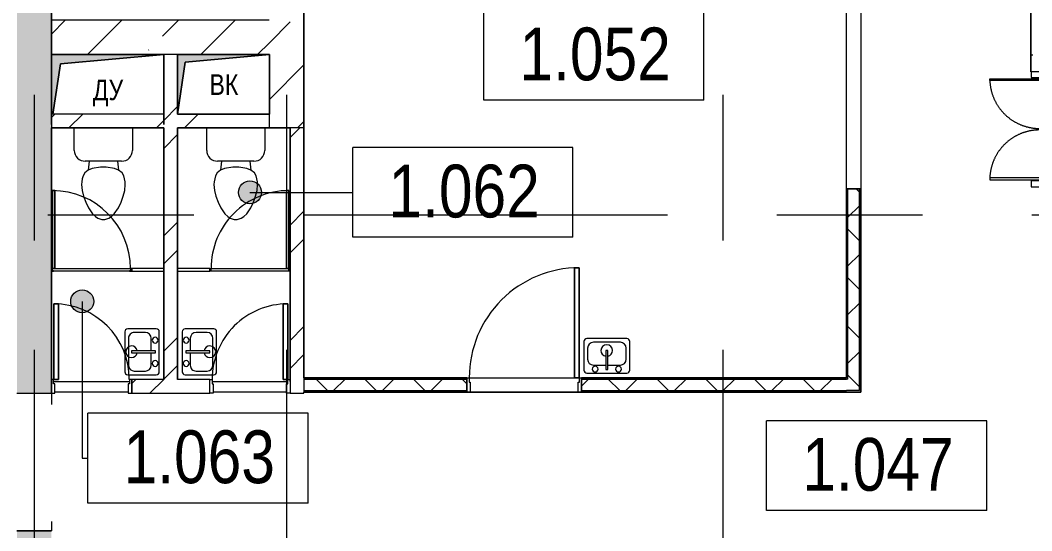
# Model space of a CAD drawing. Header units: millimetres. Extents: x 46431 to 216095, y -43515 to 31605.
# Drawn here: x 104211 to 113023, y -22833 to -18383 of the extents above; entities that cross this region are included whole.
import ezdxf

# ---------------------------------------------------------------- set-up
doc = ezdxf.new("R2010")
doc.units = ezdxf.units.MM
for name, pattern in [('Dash', [2399.999873, 1199.999936, -1199.999936]), ('Осевые', [6350, 1270, -952.5, 3175, -952.5]), ('Сверху', [793.75, 476.25, -317.5])]:
    doc.linetypes.add(name, pattern=pattern)
for name, color, linetype, lineweight in [('Plan Swing', 7, 'Continuous', 9), ('Двери', 7, 'Continuous', 9), ('Двери-1', 7, 'Dash', 9), ('Каркас_Импост', 7, 'Continuous', 9), ('Марки помещений', 7, 'Continuous', 9), ('Обобщенные модели', 7, 'Continuous', 9), ('Общие ребра', 7, 'Continuous', 9), ('Окна', 7, 'Continuous', 9), ('Окна-3', 7, 'Сверху', 9), ('Оси-2', 7, 'Осевые', 9), ('Панель', 7, 'Continuous', 9), ('Перекрытия', 7, 'Continuous', 9), ('Сантехнические приборы', 7, 'Continuous', 9), ('Средние линии', 7, 'Continuous', 18), ('Стены', 7, 'Continuous', 9), ('Стены-1', 7, 'Continuous', 18), ('Типовые аннотации', 7, 'Continuous', 9), ('Штриховка разреза-3', 7, 'Continuous', 9), ('Элементы узлов', 7, 'Continuous', 9), ('Элементы узлов-1', 7, 'Continuous', 5)]:
    doc.layers.add(name, color=color, linetype=linetype, lineweight=lineweight)
doc.layers.add('Сантехнические приборы-1', color=7, linetype='Continuous', lineweight=9, true_color=0xaaaaaa)
doc.styles.add('Arial', font='Arial.ttf', dxfattribs={"width": 0.8, "height": 180})
doc.styles.add('Arial Narrow_1', font='Arial Narrow.ttf', dxfattribs={"height": 460})
pattern_1 = [(45, (0, 0), (-493.914, 493.914), []), (45, (493.9, 0), (-493.914, 493.914), [873.125, -174.625, 6.706, -167.919])]
pattern_2 = [(45, (0, 0), (-502.8943, 502.8943), []), (45, (0, 762), (-502.8943, 502.8943), [])]
pattern_3 = [(45, (0, 0), (-212.132, 212.132), []), (135, (0, 0), (-212.132, -212.132), [])]

# ---------------------------------------------------------------- blocks, each defined once
blk = doc.blocks.new('Дверь - Однопольная_HPL - ДВ12_21х7-5561156-План 1-го этажа на отм_ -6_000')
at = {"layer": 'Двери'}
for p, q in [((-319, 690.5), (-339, 690.5)), ((-339, 690.5), (-339, 12.5)), ((-319, 12.5), (-319, 690.5)), ((-339, 12.5), (-319, 12.5))]:
    blk.add_line(p, q, dxfattribs=at)
blk.add_arc((-339, 12.5), 678, 360, 90, dxfattribs=at)
at = {"layer": 'Каркас_Импост'}
for p, q in [((-340, 12.5), (-350, 12.5)), ((-350, 12.5), (-350, -12.5)), ((-340, -7.5), (-340, 12.5)), ((350, 12.5), (340, 12.5)), ((340, 12.5), (340, -7.5)), ((350, -12.5), (350, 12.5)), ((-350, -12.5), (-330, -12.5)), ((-330, -7.5), (-340, -7.5)), ((-330, -12.5), (-330, -7.5)), ((340, -7.5), (330, -7.5)), ((330, -7.5), (330, -12.5)), ((330, -12.5), (350, -12.5))]:
    blk.add_line(p, q, dxfattribs=at)
at = {"layer": 'Панель'}
for p, q in [((-339, 690.5), (-319, 690.5)), ((-339, 12.5), (-339, 690.5)), ((-319, 690.5), (-319, 12.5)), ((-319, 12.5), (-339, 12.5))]:
    blk.add_line(p, q, dxfattribs=at)
blk = doc.blocks.new('Дверь - Однопольная_HPL - ДВ12__21х7-5560888-План 1-го этажа на отм_ -6_000')
at = {"layer": 'Двери'}
for p, q in [((-339, -12.5), (-319, -12.5)), ((-339, -690.5), (-339, -12.5)), ((-319, -12.5), (-319, -690.5)), ((-319, -690.5), (-339, -690.5))]:
    blk.add_line(p, q, dxfattribs=at)
blk.add_arc((-339, -12.5), 678, 270, 0, dxfattribs=at)
at = {"layer": 'Каркас_Импост'}
for p, q in [((-350, 12.5), (-330, 12.5)), ((-350, -12.5), (-350, 12.5)), ((-340, 7.5), (-340, -12.5)), ((-330, 7.5), (-340, 7.5)), ((-330, 12.5), (-330, 7.5)), ((330, 12.5), (350, 12.5)), ((330, 7.5), (330, 12.5)), ((340, 7.5), (330, 7.5)), ((340, -12.5), (340, 7.5)), ((350, 12.5), (350, -12.5)), ((-340, -12.5), (-350, -12.5)), ((350, -12.5), (340, -12.5))]:
    blk.add_line(p, q, dxfattribs=at)
at = {"layer": 'Панель'}
for p, q in [((-319, -12.5), (-339, -12.5)), ((-339, -12.5), (-339, -690.5)), ((-319, -690.5), (-319, -12.5)), ((-339, -690.5), (-319, -690.5))]:
    blk.add_line(p, q, dxfattribs=at)
blk = doc.blocks.new('Дверь - Однопольная - ДВ10_21х7-6503868-План 1-го этажа на отм_ -6_000')
at = {"layer": 'Двери'}
for p, q in [((-329, -60), (-289, -60)), ((-329, -718), (-329, -60)), ((-289, -60), (-289, -718)), ((-289, -718), (-329, -718))]:
    blk.add_line(p, q, dxfattribs=at)
blk.add_arc((-329, -60), 658, 270, 0, dxfattribs=at)
at = {"layer": 'Каркас_Импост'}
for p, q in [((-350, 60), (-320, 60)), ((-350, -60), (-350, 60)), ((-320, 60), (-320, -20)), ((320, 60), (350, 60)), ((320, -20), (320, 60)), ((350, 60), (350, -60)), ((-330, -60), (-350, -60)), ((-330, -20), (-330, -60)), ((-320, -20), (-330, -20)), ((330, -20), (320, -20)), ((330, -60), (330, -20)), ((350, -60), (330, -60))]:
    blk.add_line(p, q, dxfattribs=at)
at = {"layer": 'Панель'}
for p, q in [((-289, -60), (-329, -60)), ((-329, -60), (-329, -718)), ((-289, -718), (-289, -60)), ((-329, -718), (-289, -718))]:
    blk.add_line(p, q, dxfattribs=at)
blk = doc.blocks.new('Дверь - Однопольная - ДВ10__21х7-6503920-План 1-го этажа на отм_ -6_000')
at = {"layer": 'Двери'}
for p, q in [((-289, 718), (-329, 718)), ((-329, 718), (-329, 60)), ((-289, 60), (-289, 718)), ((-329, 60), (-289, 60))]:
    blk.add_line(p, q, dxfattribs=at)
blk.add_arc((-329, 60), 658, 360, 90, dxfattribs=at)
at = {"layer": 'Каркас_Импост'}
for p, q in [((-330, 60), (-350, 60)), ((-350, 60), (-350, -60)), ((-330, 20), (-330, 60)), ((-320, 20), (-330, 20)), ((-320, -60), (-320, 20)), ((330, 20), (320, 20)), ((320, 20), (320, -60)), ((350, 60), (330, 60)), ((330, 60), (330, 20)), ((350, -60), (350, 60)), ((-350, -60), (-320, -60)), ((320, -60), (350, -60))]:
    blk.add_line(p, q, dxfattribs=at)
at = {"layer": 'Панель'}
for p, q in [((-329, 718), (-289, 718)), ((-329, 60), (-329, 718)), ((-289, 718), (-289, 60)), ((-289, 60), (-329, 60))]:
    blk.add_line(p, q, dxfattribs=at)
blk = doc.blocks.new('Дверь-Проем - 1200 x 2100-7379550-План 1-го этажа на отм_ -6_000')
at = {"layer": 'Средние линии'}
for p, q in [((-608.2, -150), (-608.2, 150)), ((591.8, 150), (591.8, -150))]:
    blk.add_line(p, q, dxfattribs=at)
blk = doc.blocks.new('170_ОтверстиеПрямоугольноеВертикальное - 170_ОтверстиеПрямоугольноеВертикальное-5689032-План 1-го этажа на отм_ -6_000')
at = {"layer": 'Обобщенные модели'}
for p, q in [((-400, -259), (-400, 259)), ((-400, 259), (400, 259)), ((400, 259), (400, -259)), ((400, -259), (-400, -259))]:
    blk.add_line(p, q, dxfattribs=at)
blk = doc.blocks.new('170_ОтверстиеПрямоугольноеВертикальное - 170_ОтверстиеПрямоугольноеВертикальное-5688934-План 1-го этажа на отм_ -6_000')
at = {"layer": 'Обобщенные модели'}
for p, q in [((-490, -305), (-490, 305)), ((-490, 305), (490, 305)), ((490, 305), (490, -305))]:
    blk.add_line(p, q, dxfattribs=at)
blk = doc.blocks.new('Дверь - Однопольная - ДВ10__21х10-6240652-План 1-го этажа на отм_ -6_000')
at = {"layer": 'Двери'}
for p, q in [((-479, -62.5), (-439, -62.5)), ((-479, -1020.5), (-479, -62.5)), ((-439, -62.5), (-439, -1020.5)), ((-439, -1020.5), (-479, -1020.5))]:
    blk.add_line(p, q, dxfattribs=at)
blk.add_arc((-479, -62.5), 958, 270, 0, dxfattribs=at)
at = {"layer": 'Каркас_Импост'}
for p, q in [((-500, 62.5), (-470, 62.5)), ((-500, -62.5), (-500, 62.5)), ((-470, 62.5), (-470, -22.5)), ((470, 62.5), (500, 62.5)), ((470, -22.5), (470, 62.5)), ((500, 62.5), (500, -62.5)), ((-480, -62.5), (-500, -62.5)), ((-480, -22.5), (-480, -62.5)), ((-470, -22.5), (-480, -22.5)), ((480, -22.5), (470, -22.5)), ((480, -62.5), (480, -22.5)), ((500, -62.5), (480, -62.5))]:
    blk.add_line(p, q, dxfattribs=at)
at = {"layer": 'Панель'}
for p, q in [((-439, -62.5), (-479, -62.5)), ((-479, -62.5), (-479, -1020.5)), ((-439, -1020.5), (-439, -62.5)), ((-479, -1020.5), (-439, -1020.5))]:
    blk.add_line(p, q, dxfattribs=at)
blk = doc.blocks.new('Door-Traffic-Eliason-_DSP-3_-Double - ДВ21_21х9-4939961-План 1-го этажа на отм_ -6_000')
at = {"layer": 'Plan Swing'}
for centre, start, end in [((-440.5, 0), 360, 90), ((440.5, 0), 90, 180)]:
    blk.add_arc(centre, 434.1, start, end, dxfattribs=at)
at = {"layer": 'Двери-1'}
for p, q in [((-440.5, -434.1), (-440.5, 0)), ((440.5, -434.1), (440.5, 0)), ((-424.5, 0), (-424.5, -434.1)), ((424.5, 0), (424.5, -434.1)), ((-424.5, -434.1), (-440.5, -434.1)), ((424.5, -434.1), (440.5, -434.1))]:
    blk.add_line(p, q, dxfattribs=at)
for centre, start, end in [((-440.5, 0), 270, 360), ((440.5, 0), 180, 270)]:
    blk.add_arc(centre, 434.1, start, end, dxfattribs=at)
at = {"layer": 'Каркас_Импост'}
for p, q in [((-450, 75), (-500.8, 75)), ((-500.8, 75), (-500.8, -75)), ((-450, -75), (-450, 75)), ((500.8, 75), (450, 75)), ((450, 75), (450, -75)), ((500.8, -75), (500.8, 75)), ((-500.8, -75), (-450, -75)), ((450, -75), (500.8, -75))]:
    blk.add_line(p, q, dxfattribs=at)
at = {"layer": 'Панель'}
for p, q in [((-424.5, 434.1), (-440.5, 434.1)), ((-440.5, 434.1), (-440.5, 0)), ((-424.5, 0), (-424.5, 434.1)), ((424.5, 0), (424.5, 434.1)), ((424.5, 434.1), (440.5, 434.1)), ((440.5, 434.1), (440.5, 0)), ((-440.5, 0), (-424.5, 0)), ((424.5, 0), (440.5, 0))]:
    blk.add_line(p, q, dxfattribs=at)
blk = doc.blocks.new('M_Окно-Квадратный проем - 0900 x 3500 mm-4945066-План 1-го этажа на отм_ -6_000')
at = {"layer": 'Окна'}
for p, q in [((-1758.2, -62.5), (-1758.2, 62.5)), ((1741.8, 62.5), (1741.8, -62.5))]:
    blk.add_line(p, q, dxfattribs=at)
at = {"layer": 'Окна-3'}
for p, q in [((-1758.2, 62.5), (1741.8, 62.5)), ((1741.8, -62.5), (-1758.2, -62.5))]:
    blk.add_line(p, q, dxfattribs=at)
blk = doc.blocks.new('Туалет-Домашний-2D - Туалет-Домашний-2D-4945446-План 1-го этажа на отм_ -6_000')
at = {"layer": 'Сантехнические приборы'}
for p, q in [((-257.6, 808.7), (-292.8, 757.9)), ((-232.2, 834.1), (-257.6, 808.7)), ((-210.2, 846.8), (-232.2, 834.1)), ((-175.3, 859.5), (-210.2, 846.8)), ((-149.9, 859.5), (-175.3, 859.5)), ((-115, 846.8), (-149.9, 859.5)), ((-93, 834.1), (-115, 846.8)), ((-67.6, 808.7), (-93, 834.1)), ((-32.3, 757.9), (-67.6, 808.7)), ((-316.5, 707.1), (-335, 656.3)), ((-292.8, 757.9), (-316.5, 707.1)), ((-8.6, 707.1), (-32.3, 757.9)), ((9.8, 656.3), (-8.6, 707.1)), ((-335, 656.3), (-348.6, 605.3)), ((23.5, 605.3), (9.8, 656.3)), ((-348.6, 605.3), (-353.1, 554.7)), ((-353.1, 554.7), (-350.9, 529.4)), ((-350.9, 529.4), (-346.4, 503.9)), ((21.2, 503.9), (25.7, 529.4)), ((27.9, 554.7), (23.5, 605.3)), ((25.7, 529.4), (27.9, 554.7)), ((-346.4, 503.9), (-339.6, 478.5)), ((-339.6, 478.5), (-325.2, 453.1)), ((-325.2, 453.1), (-294.9, 427.7)), ((-30.2, 427.7), (0, 453.1)), ((0, 453.1), (14.4, 478.5)), ((14.4, 478.5), (21.2, 503.9)), ((-294.9, 427.7), (-260, 415)), ((-286.1, 350.9), (-294.9, 427.7)), ((-260, 415), (-188, 402.3)), ((-188, 402.3), (-137.2, 402.3)), ((-137.2, 402.3), (-65.1, 415)), ((-65.1, 415), (-30.2, 427.7)), ((-39.1, 350.9), (-30.2, 427.7)), ((-321.3, 350.9), (-3.8, 350.9)), ((-416, 60), (-416, 256.2)), ((90.8, 256.2), (90.8, 60)), ((90.8, 60), (-416, 60))]:
    blk.add_line(p, q, dxfattribs=at)
for centre, start, end in [((-321.3, 256.2), 90, 180), ((-3.8, 256.2), 360, 90)]:
    blk.add_arc(centre, 94.6, start, end, dxfattribs=at)
blk = doc.blocks.new('Раковина-Одиночная-2D - 400 x 300 мм-4945835-План 1-го этажа на отм_ -6_000')
at = {"layer": 'Сантехнические приборы'}
for p, q in [((131.7, 374.6), (131.7, 125.4)), ((131.7, 374.6), (131.7, 125.4)), ((506.3, 400), (157.1, 400)), ((506.3, 400), (157.1, 400)), ((449.1, 368.3), (214.2, 368.3)), ((531.7, 125.4), (531.7, 374.6)), ((531.7, 125.4), (531.7, 374.6)), ((163.4, 317.5), (163.4, 220.7)), ((341.2, 341.3), (322.2, 341.3)), ((322.2, 341.3), (322.2, 131.8)), ((341.2, 131.8), (341.2, 341.3)), ((499.9, 220.7), (499.9, 317.5)), ((157.1, 100), (506.3, 100)), ((157.1, 100), (506.3, 100)), ((214.2, 169.9), (322.2, 169.9)), ((322.2, 131.8), (341.2, 131.8)), ((341.2, 169.9), (449.1, 169.9)), ((231.8, 60), (591.8, 60))]:
    blk.add_line(p, q, dxfattribs=at)
for centre, radius, start, end in [((157.1, 374.6), 25.4, 90, 180), ((157.1, 374.6), 25.4, 90, 180), ((214.2, 317.5), 50.8, 90, 180), ((331.7, 341.3), 50.8, 360, 180), ((449.1, 317.5), 50.8, 360, 90), ((506.3, 374.6), 25.4, 360, 90), ((506.3, 374.6), 25.4, 360, 90), ((331.7, 341.3), 50.8, 180, 259.19308), ((331.7, 341.3), 50.8, 280.80692, 0), ((214.2, 220.7), 50.8, 180, 270), ((449.1, 220.7), 50.8, 270, 0), ((157.1, 125.4), 25.4, 180, 270), ((157.1, 125.4), 25.4, 180, 270), ((230.1, 135), 25.4, 360, 180), ((230.1, 135), 25.4, 180, 0), ((433.3, 135), 25.4, 360, 180), ((433.3, 135), 25.4, 180, 0), ((506.3, 125.4), 25.4, 270, 360), ((506.3, 125.4), 25.4, 270, 0)]:
    blk.add_arc(centre, radius, start, end, dxfattribs=at)
blk = doc.blocks.new('Раковина-Одиночная-2D - 400 x 300 мм-V27-План 1-го этажа на отм_ -6_000')
at = {"layer": 'Сантехнические приборы'}
for p, q in [((131.7, 374.6), (131.7, 125.4)), ((131.7, 374.6), (131.7, 125.4)), ((506.3, 400), (157.1, 400)), ((506.3, 400), (157.1, 400)), ((449.1, 368.3), (214.2, 368.3)), ((531.7, 125.4), (531.7, 374.6)), ((531.7, 125.4), (531.7, 374.6)), ((163.4, 317.5), (163.4, 220.7)), ((341.2, 341.3), (322.2, 341.3)), ((322.2, 341.3), (322.2, 131.8)), ((341.2, 131.8), (341.2, 341.3)), ((499.9, 220.7), (499.9, 317.5)), ((157.1, 100), (506.3, 100)), ((157.1, 100), (506.3, 100)), ((214.2, 169.9), (322.2, 169.9)), ((322.2, 131.8), (341.2, 131.8)), ((341.2, 169.9), (449.1, 169.9)), ((231.8, 60), (571.7, 60))]:
    blk.add_line(p, q, dxfattribs=at)
for centre, radius, start, end in [((157.1, 374.6), 25.4, 90, 180), ((157.1, 374.6), 25.4, 90, 180), ((214.2, 317.5), 50.8, 90, 180), ((331.7, 341.3), 50.8, 360, 180), ((449.1, 317.5), 50.8, 360, 90), ((506.3, 374.6), 25.4, 360, 90), ((506.3, 374.6), 25.4, 360, 90), ((331.7, 341.3), 50.8, 180, 259.19308), ((331.7, 341.3), 50.8, 280.80692, 0), ((214.2, 220.7), 50.8, 180, 270), ((449.1, 220.7), 50.8, 270, 0), ((157.1, 125.4), 25.4, 180, 270), ((157.1, 125.4), 25.4, 180, 270), ((230.1, 135), 25.4, 360, 180), ((230.1, 135), 25.4, 180, 0), ((433.3, 135), 25.4, 360, 180), ((433.3, 135), 25.4, 180, 0), ((506.3, 125.4), 25.4, 270, 360), ((506.3, 125.4), 25.4, 270, 0)]:
    blk.add_arc(centre, radius, start, end, dxfattribs=at)
blk = doc.blocks.new('Раковина-Одиночная-2D_400х300 - 400 x 300 мм-5745751-План 1-го этажа на отм_ -6_000')
at = {"layer": 'Сантехнические приборы-1'}
for p, q in [((131.7, 377.1), (131.7, 127.9)), ((131.7, 377.1), (131.7, 127.9)), ((506.3, 402.5), (157.1, 402.5)), ((506.3, 402.5), (157.1, 402.5)), ((449.1, 370.8), (214.2, 370.8)), ((531.7, 127.9), (531.7, 377.1)), ((531.7, 127.9), (531.7, 377.1)), ((163.4, 320), (163.4, 223.2)), ((341.2, 298.9), (322.2, 298.9)), ((322.2, 298.9), (322.2, 134.3)), ((341.2, 134.3), (341.2, 298.9)), ((499.9, 223.2), (499.9, 320)), ((157.1, 102.5), (506.3, 102.5)), ((157.1, 102.5), (506.3, 102.5)), ((214.2, 172.4), (322.2, 172.4)), ((322.2, 134.3), (341.2, 134.3)), ((341.2, 172.4), (449.1, 172.4)), ((231.8, 62.5), (591.8, 62.5))]:
    blk.add_line(p, q, dxfattribs=at)
for centre, radius, start, end in [((157.1, 377.1), 25.4, 90, 180), ((157.1, 377.1), 25.4, 90, 180), ((214.2, 320), 50.8, 90, 180), ((449.1, 320), 50.8, 360, 90), ((506.3, 377.1), 25.4, 360, 90), ((506.3, 377.1), 25.4, 360, 90), ((330.5, 298.9), 50.8, 360, 180), ((330.5, 298.9), 50.8, 180, 260.54555), ((330.5, 298.9), 50.8, 282.16552, 0), ((214.2, 223.2), 50.8, 180, 270), ((449.1, 223.2), 50.8, 270, 0), ((157.1, 127.9), 25.4, 180, 270), ((157.1, 127.9), 25.4, 180, 270), ((230.1, 137.5), 25.4, 360, 180), ((230.1, 137.5), 25.4, 180, 0), ((433.3, 137.5), 25.4, 360, 180), ((433.3, 137.5), 25.4, 180, 0), ((506.3, 127.9), 25.4, 270, 360), ((506.3, 127.9), 25.4, 270, 0)]:
    blk.add_arc(centre, radius, start, end, dxfattribs=at)
blk = doc.blocks.new('Марка помещения_Р - Марка помещения-4575829-План 1-го этажа на отм_ -6_000')
at = {"layer": 'Марки помещений'}
for p, q in [((-4.79375, -1.95625), (-4.79375, 1.95625)), ((4.79375, 1.95625), (-4.79375, 1.95625)), ((4.79375, -1.95625), (4.79375, 1.95625)), ((4.79375, -1.95625), (-4.79375, -1.95625))]:
    blk.add_line(p, q, dxfattribs=at)

msp = doc.modelspace()

# ---------------------------------------------------------------- hatches: boundary and pattern name
at = {"layer": 'Марки помещений'}
h = msp.add_hatch(color=256, dxfattribs=at)
edge = h.paths.add_edge_path(flags=0)
edge.add_arc((106212, -19883.7), 100, 0, 360)
h = msp.add_hatch(color=256, dxfattribs=at)
edge = h.paths.add_edge_path(flags=0)
edge.add_arc((104750.5, -20833.6), 100, 0, 360)
at = {"layer": 'Штриховка разреза-3'}
h = msp.add_hatch(dxfattribs=at)
h.set_pattern_fill('FP_4', color=256, style=0, pattern_type=2)
h.set_pattern_definition([(45, (0, 0), (-424.264, 424.264), [600, -100, 20, -100]), (45, (0, 424), (-424.264, 424.264), [])])
h.paths.add_polyline_path([(104181.6, -31382.9), (104481.6, -31382.9), (104481.6, -22832.9), (104181.6, -22832.9), (104181.6, -29228.7)], flags=0)
h.paths.add_polyline_path([(104481.6, -21632.9), (104481.6, 12417.1), (104181.6, 12417.1), (104181.6, -21632.9)], flags=0)
h.paths.add_polyline_path([(104181.6, 13917.1), (104481.6, 13917.1), (104481.6, 25417.1), (104181.6, 25417.1), (104181.6, 14287.1)], flags=0)
h = msp.add_hatch(dxfattribs=at)
h.set_pattern_fill('FP_8', color=256, style=0, pattern_type=2)
h.set_pattern_definition(pattern_1)
h.paths.add_polyline_path([(106561.6, -19320.9), (106681.6, -19320.9), (106681.6, -13632.9), (106381.6, -13632.9), (106381.6, -19320.9), (106559.6, -19320.9)], flags=0)
h = msp.add_hatch(dxfattribs=at)
h.set_pattern_fill('FP_1', color=256, style=0, pattern_type=2)
h.set_pattern_definition(pattern_3)
h.paths.add_polyline_path([(111521.6, -20782.9), (111521.6, -19852.9), (111421.6, -19852.9), (111421.6, -20782.9)], flags=0)
h.paths.add_polyline_path([(111521.6, -16352.9), (111521.6, -16234.4), (111421.6, -16234.4), (111421.6, -16352.9)], flags=0)
h = msp.add_hatch(dxfattribs=at)
h.set_pattern_fill('FP_8', color=256, style=0, pattern_type=2)
h.set_pattern_definition(pattern_1)
h.paths.add_polyline_path([(105461.6, -18682.9), (106381.6, -18682.9), (106379.6, -18382.9), (104481.6, -18382.9), (104481.6, -18682.9), (104756.2, -18682.9)], flags=0)
h = msp.add_hatch(dxfattribs=at)
h.set_pattern_fill('FP_3', color=256, style=0, pattern_type=2)
h.set_pattern_definition(pattern_2)
h.paths.add_polyline_path([(105581.6, -21512.9), (105581.6, -18682.9), (105461.6, -18682.9), (105461.6, -21512.9)], flags=0)
h = msp.add_hatch(dxfattribs=at)
h.set_pattern_fill('FP_3', color=256, style=0, pattern_type=2)
h.set_pattern_definition(pattern_2)
h.paths.add_polyline_path([(105603.8, -19320.9), (106381.6, -19320.9), (106381.6, -19200.9), (105581.6, -19200.9), (105583.6, -19320.9)], flags=0)
h.paths.add_polyline_path([(104481.6, -19320.9), (105461.6, -19320.9), (105461.6, -19200.9), (104481.6, -19200.9)], flags=0)
h = msp.add_hatch(dxfattribs=at)
h.set_pattern_fill('FP_3', color=256, style=0, pattern_type=2)
h.set_pattern_definition(pattern_2)
h.paths.add_polyline_path([(106681.6, -21632.9), (106681.6, -19320.9), (106561.6, -19320.9), (106561.6, -21632.9)], flags=0)
h = msp.add_hatch(dxfattribs=at)
h.set_pattern_fill('FP_1', color=256, style=0, pattern_type=2)
h.set_pattern_definition(pattern_3)
h.paths.add_polyline_path([(111521.6, -21610.9), (111521.6, -20782.9), (111421.6, -20782.9), (111421.6, -21610.9)], flags=0)
h = msp.add_hatch(dxfattribs=at)
h.set_pattern_fill('FP_3', color=256, style=0, pattern_type=2)
h.set_pattern_definition(pattern_2)
h.paths.add_polyline_path([(105603.8, -21632.9), (105861.6, -21632.9), (105861.6, -21512.9), (105181.6, -21512.9), (105181.6, -21632.9)], flags=0)
h = msp.add_hatch(dxfattribs=at)
h.set_pattern_fill('FP_1', color=256, style=0, pattern_type=2)
h.set_pattern_definition(pattern_3)
h.paths.add_polyline_path([(111421.6, -21610.9), (111421.6, -21510.9), (109101.6, -21510.9), (109101.6, -21610.9), (111409.1, -21610.9)], flags=0)
h.paths.add_polyline_path([(106681.6, -21610.9), (108101.6, -21610.9), (108101.6, -21510.9), (106681.6, -21510.9)], flags=0)
at = {"layer": 'Элементы узлов-1'}
for points in [[(104481.6, -19200.9), (104495.4, -19200.9), (104561.1, -18762.4), (105461.6, -18682.9), (104481.6, -18682.9)], [(105581.6, -19200.9), (105647.5, -18748.8), (106362.5, -18682.9), (105581.6, -18682.9), (105581.6, -18719.7)]]:
    msp.add_hatch(color=256, dxfattribs=at).paths.add_polyline_path(points, flags=0)

# ---------------------------------------------------------------- linework, layer by layer
at = {"layer": 'Марки помещений'}
for p, q in [((106212, -19883.7), (107107.8, -19883.7)), ((104750.5, -20833.6), (104750.5, -22199.8)), ((104750.5, -22199.8), (104800.1, -22199.8))]:
    msp.add_line(p, q, dxfattribs=at)
for centre in [(106212, -19883.7), (104750.5, -20833.6)]:
    msp.add_circle(centre, 100, dxfattribs=at)
at = {"layer": 'Общие ребра'}
for p, q in [((104481.6, -18382.9), (104481.6, -18682.9)), ((104481.6, -18682.9), (104481.6, -18382.9)), ((104481.6, -18382.9), (104483.6, -18382.9)), ((105581.6, -18682.9), (105461.6, -18682.9)), ((104481.6, -19200.9), (104481.6, -19320.9)), ((106381.6, -19320.9), (106381.6, -19200.9)), ((106681.6, -19320.9), (106681.6, -19200.9)), ((105581.6, -20545.9), (105581.6, -19320.9)), ((105583.6, -19320.9), (106381.6, -19320.9)), ((106381.6, -19320.9), (106559.6, -19320.9)), ((106559.6, -19320.9), (106561.6, -19320.9)), ((106681.6, -19320.9), (106561.6, -19320.9)), ((106561.6, -19320.9), (106561.6, -20545.9)), ((111409.1, -19852.9), (111409.1, -20782.9)), ((111421.6, -20782.9), (111421.6, -19852.9)), ((111521.6, -20782.9), (111521.6, -19852.9)), ((111534.1, -20782.9), (111534.1, -19852.9)), ((105461.6, -20545.9), (105461.6, -20570.9)), ((105581.6, -20570.9), (105581.6, -20545.9)), ((105581.6, -21512.9), (105581.6, -20570.9)), ((106561.6, -20570.9), (106561.6, -21510.9)), ((111409.1, -20782.9), (111409.1, -21491.4)), ((111421.6, -21510.9), (111421.6, -20782.9)), ((111521.6, -21610.9), (111521.6, -20782.9)), ((111534.1, -21623.4), (111534.1, -20782.9)), ((106681.6, -21498.4), (106681.6, -21510.9)), ((108101.6, -21498.4), (106688.6, -21498.4)), ((111409.1, -21498.4), (109101.6, -21498.4)), ((105461.6, -21512.9), (105181.6, -21512.9)), ((105861.6, -21512.9), (105583.6, -21512.9)), ((106681.6, -21510.9), (108101.6, -21510.9)), ((106681.6, -21510.9), (106681.6, -21610.9)), ((109101.6, -21510.9), (111409.1, -21510.9)), ((111421.6, -21510.9), (111409.1, -21510.9)), ((105181.6, -21632.9), (105861.6, -21632.9)), ((106681.6, -21610.9), (106681.6, -21623.4)), ((106681.6, -21610.9), (108101.6, -21610.9)), ((106691.6, -21623.4), (108101.6, -21623.4)), ((109101.6, -21610.9), (111409.1, -21610.9)), ((109101.6, -21623.4), (111409.1, -21623.4)), ((111421.6, -21610.9), (111409.1, -21610.9)), ((111409.1, -21623.4), (111521.6, -21623.4)), ((111521.6, -21610.9), (111421.6, -21610.9))]:
    msp.add_line(p, q, dxfattribs=at)
at = {"layer": 'Оси-2'}
for p, q in [((104331.6, 25417.1), (104331.6, -41737.8)), ((106531.6, 25417.1), (106531.6, -41733.9)), ((110331.6, 25417.1), (110331.6, -41733.9)), ((150171.6, -20082.9), (50527.1, -20082.9))]:
    msp.add_line(p, q, dxfattribs=at)
at = {"layer": 'Перекрытия'}
for p, q in [((106681.6, -13632.9), (106681.6, -21498.4)), ((111409.1, -21498.4), (111409.1, -16246.9)), ((111534.1, -16246.9), (111534.1, -21623.4)), ((104481.6, -19320.9), (104481.6, -21532.9)), ((105461.6, -19320.9), (104481.6, -19320.9)), ((105461.6, -21512.9), (105461.6, -19320.9)), ((106561.6, -19320.9), (105581.6, -19320.9)), ((105581.6, -19320.9), (105581.6, -21512.9)), ((106561.6, -21532.9), (106561.6, -19320.9)), ((106681.6, -21498.4), (108101.6, -21498.4)), ((108101.6, -21498.4), (108101.6, -21623.4)), ((109101.6, -21623.4), (109101.6, -21498.4)), ((109101.6, -21498.4), (111409.1, -21498.4)), ((104501.6, -21532.9), (105161.6, -21532.9)), ((105881.6, -21532.9), (106541.6, -21532.9)), ((104481.6, -21623.4), (104481.6, -21732.9)), ((105151.6, -21623.4), (104511.6, -21623.4)), ((106531.6, -21623.4), (105891.6, -21623.4)), ((111534.1, -21623.4), (106681.6, -21623.4)), ((108101.6, -21623.4), (109101.6, -21623.4)), ((104481.6, -22752.9), (104481.6, -22832.9))]:
    msp.add_line(p, q, dxfattribs=at)
at = {"layer": 'Стены'}
for p, q in [((111409.1, -19852.9), (111534.1, -19852.9)), ((104481.6, -20570.9), (104481.6, -20545.9)), ((104481.6, -20545.9), (105181.6, -20545.9)), ((105181.6, -20570.9), (104481.6, -20570.9)), ((105181.6, -20545.9), (105181.6, -20570.9)), ((105861.6, -20570.9), (105861.6, -20545.9)), ((105861.6, -20545.9), (106561.6, -20545.9)), ((106561.6, -20570.9), (105861.6, -20570.9)), ((106561.6, -20545.9), (106561.6, -20570.9)), ((108101.6, -21498.4), (109101.6, -21498.4)), ((108101.6, -21623.4), (108101.6, -21498.4)), ((109101.6, -21498.4), (109101.6, -21623.4)), ((104181.6, -21632.9), (104481.6, -21632.9)), ((109101.6, -21623.4), (108101.6, -21623.4)), ((104181.6, -22832.9), (104481.6, -22832.9))]:
    msp.add_line(p, q, dxfattribs=at)
at = {"layer": 'Стены-1'}
for p, q in [((104481.6, -18382.9), (104481.6, 11017.1)), ((104481.6, 11017.1), (104481.6, -18382.9)), ((106681.6, -19200.9), (106681.6, -13632.9)), ((113014.6, -18832.1), (113014.6, -16482.9)), ((113016.6, -18685.9), (113016.6, -16482.9)), ((113016.6, -18832.1), (113016.6, -16482.9)), ((106379.6, -18382.9), (104483.6, -18382.9)), ((104481.6, -18682.9), (105461.6, -18682.9)), ((104481.6, -19200.9), (104481.6, -18682.9)), ((105461.6, -18682.9), (105461.6, -19200.9)), ((105581.6, -18682.9), (106381.6, -18682.9)), ((105581.6, -19200.9), (105581.6, -18682.9)), ((106381.6, -18682.9), (106381.6, -19200.9)), ((113016.6, -18685.9), (113031.6, -18685.9)), ((113016.6, -18832.1), (113014.6, -18832.1)), ((105461.6, -19200.9), (104481.6, -19200.9)), ((106381.6, -19200.9), (105581.6, -19200.9)), ((106681.6, -21498.4), (106681.6, -19200.9)), ((104481.6, -21632.9), (104481.6, -19320.9)), ((104481.6, -19320.9), (105461.6, -19320.9)), ((104481.6, -19322.9), (104481.6, -21512.9)), ((104483.6, -21512.9), (104483.6, -19322.9)), ((105461.6, -19320.9), (105461.6, -20545.9)), ((105581.6, -19320.9), (105583.6, -19320.9)), ((111409.1, -19852.9), (111534.1, -19852.9)), ((105459.6, -20545.9), (105181.6, -20545.9)), ((105181.6, -20545.9), (105181.6, -20570.9)), ((105181.6, -20570.9), (105459.6, -20570.9)), ((105461.6, -20570.9), (105461.6, -21512.9)), ((105861.6, -20545.9), (105583.6, -20545.9)), ((105583.6, -20570.9), (105861.6, -20570.9)), ((105861.6, -20570.9), (105861.6, -20545.9)), ((106561.6, -20545.9), (106561.6, -20570.9)), ((106688.6, -21498.4), (106681.6, -21498.4)), ((108101.6, -21623.4), (108101.6, -21498.4)), ((109101.6, -21498.4), (109101.6, -21623.4)), ((111409.1, -21498.4), (111409.1, -21491.4)), ((104481.6, -21512.9), (104483.6, -21512.9)), ((105181.6, -21512.9), (105181.6, -21632.9)), ((105583.6, -21512.9), (105581.6, -21512.9)), ((105861.6, -21632.9), (105861.6, -21512.9)), ((106561.6, -21510.9), (106561.6, -21632.9)), ((104181.6, -21632.9), (104481.6, -21632.9)), ((106561.6, -21632.9), (106681.6, -21632.9)), ((106681.6, -21632.9), (106681.6, -21623.4)), ((106681.6, -21623.4), (106691.6, -21623.4)), ((111521.6, -21623.4), (111534.1, -21623.4)), ((104481.6, -22832.9), (104181.6, -22832.9))]:
    msp.add_line(p, q, dxfattribs=at)
at = {"layer": 'Элементы узлов'}
for p, q in [((105461.6, -18682.9), (104481.6, -18682.9)), ((104481.6, -18682.9), (104481.6, -19292.9)), ((104561.1, -18762.4), (104495.4, -19200.9)), ((104495.4, -19200.9), (104561.1, -18762.4)), ((105461.6, -18682.9), (104561.1, -18762.4)), ((104561.1, -18762.4), (105461.6, -18682.9)), ((105461.6, -19292.9), (105461.6, -18682.9)), ((106381.6, -18682.9), (105581.6, -18682.9)), ((105581.6, -18682.9), (105581.6, -19200.9)), ((105647.5, -18748.8), (105581.6, -19200.9)), ((105581.6, -19200.9), (105647.5, -18748.8)), ((106381.6, -18682.9), (105647.5, -18748.8)), ((105647.5, -18748.8), (106381.6, -18682.9)), ((106381.6, -19200.9), (106381.6, -18682.9)), ((105581.6, -19200.9), (106381.6, -19200.9))]:
    msp.add_line(p, q, dxfattribs=at)

# ---------------------------------------------------------------- block references
at = {"layer": 'Двери'}
for name, p, rotation in [('Door-Traffic-Eliason-_DSP-3_-Double - ДВ21_21х9-4939961-План 1-го этажа на отм_ -6_000', (113091.6, -19332.9), 270), ('Дверь - Однопольная_HPL - ДВ12__21х7-5560888-План 1-го этажа на отм_ -6_000', (106211.6, -20558.4), 180), ('Дверь - Однопольная - ДВ10__21х10-6240652-План 1-го этажа на отм_ -6_000', (108601.6, -21560.9), 180), ('Дверь - Однопольная - ДВ10_21х7-6503868-План 1-го этажа на отм_ -6_000', (106211.6, -21572.9), 180), ('Дверь-Проем - 1200 x 2100-7379550-План 1-го этажа на отм_ -6_000', (104331.6, -22241.1), 270)]:
    msp.add_blockref(name, p, dxfattribs=dict(at, rotation=rotation))
for name, p in [('Дверь - Однопольная_HPL - ДВ12_21х7-5561156-План 1-го этажа на отм_ -6_000', (104831.6, -20558.4)), ('Дверь - Однопольная - ДВ10__21х7-6503920-План 1-го этажа на отм_ -6_000', (104831.6, -21572.9))]:
    msp.add_blockref(name, p, dxfattribs=at)
at = {"layer": 'Марки помещений', "xscale": 199.9999999999999, "yscale": 199.9999999999999, "zscale": 199.9999999999999}
for p in [(109207.9, -18688.8), (108066.5, -19883.7), (105758.9, -22199.8), (111672.1, -22265.9)]:
    msp.add_blockref('Марка помещения_Р - Марка помещения-4575829-План 1-го этажа на отм_ -6_000', p, dxfattribs=at)
at = {"layer": 'Окна', "rotation": 270}
msp.add_blockref('M_Окно-Квадратный проем - 0900 x 3500 mm-4945066-План 1-го этажа на отм_ -6_000', (111471.6, -18111.1), dxfattribs=at)
at = {"layer": 'Сантехнические приборы'}
for name, p, rotation in [('Туалет-Домашний-2D - Туалет-Домашний-2D-4945446-План 1-го этажа на отм_ -6_000', (104772.5, -19260.9), 180), ('Туалет-Домашний-2D - Туалет-Домашний-2D-4945446-План 1-го этажа на отм_ -6_000', (105925.7, -19260.9), 180), ('Раковина-Одиночная-2D - 400 x 300 мм-4945835-План 1-го этажа на отм_ -6_000', (105521.6, -21604.6), 89.9999999999999), ('Раковина-Одиночная-2D - 400 x 300 мм-V27-План 1-го этажа на отм_ -6_000', (105521.6, -20941.2), 269.9999999999999)]:
    msp.add_blockref(name, p, dxfattribs=dict(at, rotation=rotation))
at = {"layer": 'Сантехнические приборы-1'}
msp.add_blockref('Раковина-Одиночная-2D_400х300 - 400 x 300 мм-5745751-План 1-го этажа на отм_ -6_000', (108989.9, -21560.9), dxfattribs=at)
at = {"layer": 'Элементы узлов'}
for name, p in [('170_ОтверстиеПрямоугольноеВертикальное - 170_ОтверстиеПрямоугольноеВертикальное-5688934-План 1-го этажа на отм_ -6_000', (104971.6, -18987.9)), ('170_ОтверстиеПрямоугольноеВертикальное - 170_ОтверстиеПрямоугольноеВертикальное-5689032-План 1-го этажа на отм_ -6_000', (105981.6, -18941.9))]:
    msp.add_blockref(name, p, dxfattribs=at)

# ---------------------------------------------------------------- texts
at = {"layer": 'Марки помещений', "char_height": 460, "width": 1587.341, "attachment_point": 1, "style": 'Arial Narrow_1'}
for s, insert in [('1.052', (108560, -18446.9)), ('1.062', (107418.6, -19641.8)), ('1.063', (105111, -21957.9)), ('1.047', (111024.2, -22024))]:
    msp.add_mtext(s, dxfattribs=dict(at, insert=insert))
at = {"layer": 'Типовые аннотации', "char_height": 180, "attachment_point": 1, "style": 'Arial'}
for s, insert, width in [('ВК', (105859.4, -18853.9), 307.848), ('ДУ', (104843.8, -18899.9), 320.675)]:
    msp.add_mtext(s, dxfattribs=dict(at, insert=insert, width=width))

doc.saveas('drawing.dxf')
